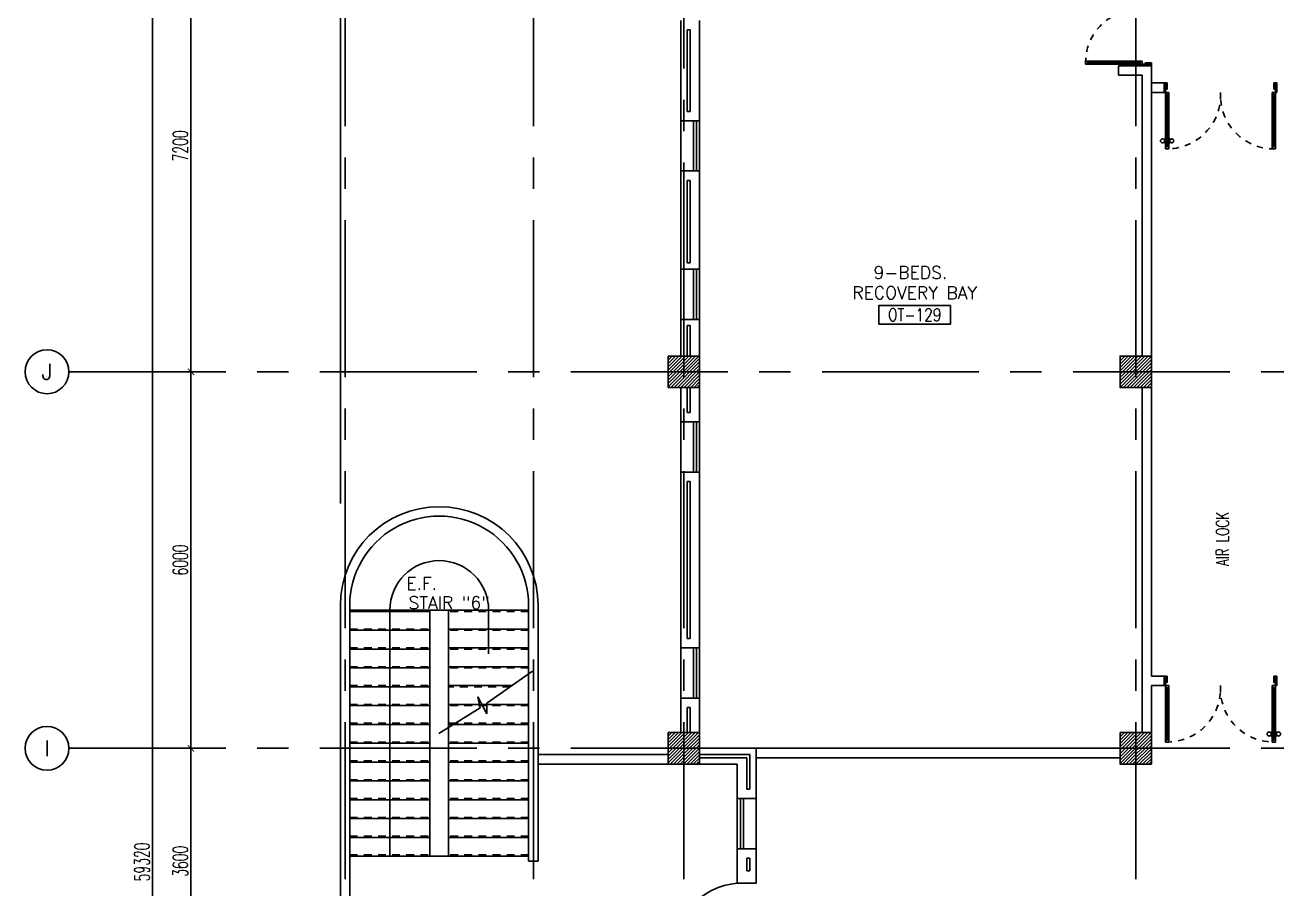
# Model space of a CAD drawing. Extents: x 0 to 92.2, y -1.4 to 78.1.
# Drawn here: x -0.01 to 19.94, y 34.45 to 48.22 of the extents above; entities that cross this region are included whole.
import ezdxf
from ezdxf.enums import TextEntityAlignment as Align

# ---------------------------------------------------------------- set-up
doc = ezdxf.new("R2010")
doc.units = 0
doc.header["$MEASUREMENT"] = 0
doc.header["$PDMODE"] = 34
for name, pattern in [('CENTERX2', [4, 2.5, -0.5, 0.5, -0.5]), ('HIDDEN', [0.375, 0.25, -0.125]), ('HIDDEN2', [0.1875, 0.125, -0.0625])]:
    doc.linetypes.add(name, pattern=pattern)
doc.layers.get('0').update_dxf_attribs({"color": 11, "linetype": 'CONTINUOUS'})
doc.layers.get('DEFPOINTS').update_dxf_attribs({"color": 11, "linetype": 'CONTINUOUS'})
for name, color, linetype in [('AX-CR', 11, 'CONTINUOUS'), ('AX-DIM', 11, 'CONTINUOUS'), ('AX-TXT', 11, 'CONTINUOUS'), ('AXES', 11, 'CENTERX2'), ('COL', 11, 'CONTINUOUS'), ('DOOR', 11, 'CONTINUOUS'), ('HAT', 11, 'CONTINUOUS'), ('INSUL', 11, 'CONTINUOUS'), ('RM-BOX', 11, 'CONTINUOUS'), ('RM-NAME', 11, 'CONTINUOUS'), ('RM-NO', 11, 'CONTINUOUS'), ('ROOF', 11, 'CONTINUOUS'), ('SHAFT', 11, 'CONTINUOUS'), ('STR', 11, 'CONTINUOUS'), ('WALL', 11, 'CONTINUOUS'), ('WIN', 11, 'CONTINUOUS')]:
    doc.layers.add(name, color=color, linetype=linetype)
doc.styles.add('ROMANS', font='ROMANS.shx', dxfattribs={"width": 0.6})
doc.dimstyles.new('STANDARD_IN', dxfattribs={"dimtxt": 0.24, "dimasz": 0.1, "dimexe": 0.07, "dimexo": 0.05, "dimgap": 0.05, "dimtad": 1, "dimdec": 0, "dimlfac": 1000, "dimzin": 0, "dimtxsty": 'ROMANS', "dimblk": 'ARCHTICK', "dimcen": 0.05, "dimdle": 0.05, "dimclrd": 7, "dimclre": 7, "dimclrt": 2, "dimazin": 3, "dimtfac": 1, "dimtdec": 0, "dimtmove": 0, "dimatfit": 3, "dimtolj": 1, "dimtzin": 0})

# ---------------------------------------------------------------- blocks, each defined once
blk = doc.blocks.new('*X66')
at = {"color": 0}
for p, q in [((31339, 149497), (31832, 149990)), ((31339, 149550), (31779, 149990)), ((31339, 149603), (31726, 149990)), ((31339, 149656), (31673, 149990)), ((31339, 149709), (31620, 149990)), ((31339, 149762), (31567, 149990)), ((31339, 149815), (31514, 149990)), ((31339, 149868), (31461, 149990)), ((31339, 149921), (31408, 149990)), ((31339, 149974), (31355, 149990)), ((31385, 149490), (31839, 149944)), ((31438, 149490), (31839, 149891)), ((31491, 149490), (31839, 149838)), ((31544, 149490), (31839, 149785)), ((31597, 149490), (31839, 149732)), ((31650, 149490), (31839, 149679)), ((31703, 149490), (31839, 149626)), ((31756, 149490), (31839, 149573)), ((31809, 149490), (31839, 149519))]:
    blk.add_line(p, q, dxfattribs=at)
blk = doc.blocks.new('*X65')
at = {"color": 0}
for p, q in [((24139, 149509), (24620, 149990)), ((24139, 149562), (24567, 149990)), ((24139, 149615), (24514, 149990)), ((24139, 149668), (24461, 149990)), ((24139, 149721), (24408, 149990)), ((24139, 149774), (24355, 149990)), ((24139, 149827), (24302, 149990)), ((24139, 149880), (24248, 149990)), ((24139, 149934), (24195, 149990)), ((24139, 149987), (24142, 149990)), ((24173, 149490), (24639, 149956)), ((24226, 149490), (24639, 149903)), ((24279, 149490), (24639, 149850)), ((24332, 149490), (24639, 149797)), ((24385, 149490), (24639, 149744)), ((24438, 149490), (24639, 149691)), ((24491, 149490), (24639, 149638)), ((24544, 149490), (24639, 149585)), ((24597, 149490), (24639, 149532))]:
    blk.add_line(p, q, dxfattribs=at)
blk = doc.blocks.new('*X62')
at = {"color": 0}
for p, q in [((31339, 155543), (31786, 155990)), ((31339, 155596), (31733, 155990)), ((31339, 155649), (31680, 155990)), ((31339, 155702), (31627, 155990)), ((31339, 155755), (31574, 155990)), ((31339, 155808), (31521, 155990)), ((31339, 155861), (31468, 155990)), ((31339, 155914), (31415, 155990)), ((31339, 155967), (31362, 155990)), ((31339, 155489), (31839, 155989)), ((31392, 155490), (31839, 155936)), ((31446, 155490), (31839, 155883)), ((31499, 155490), (31839, 155830)), ((31552, 155490), (31839, 155777)), ((31605, 155490), (31839, 155724)), ((31658, 155490), (31839, 155671)), ((31711, 155490), (31839, 155618)), ((31764, 155490), (31839, 155565)), ((31817, 155490), (31839, 155512))]:
    blk.add_line(p, q, dxfattribs=at)
blk = doc.blocks.new('*X61')
at = {"color": 0}
for p, q in [((24139, 155502), (24627, 155990)), ((24139, 155555), (24574, 155990)), ((24139, 155608), (24521, 155990)), ((24139, 155661), (24468, 155990)), ((24139, 155714), (24415, 155990)), ((24139, 155767), (24362, 155990)), ((24139, 155820), (24309, 155990)), ((24139, 155873), (24256, 155990)), ((24139, 155926), (24203, 155990)), ((24139, 155979), (24150, 155990)), ((24180, 155490), (24639, 155949)), ((24233, 155490), (24639, 155896)), ((24286, 155490), (24639, 155843)), ((24339, 155490), (24639, 155790)), ((24392, 155490), (24639, 155737)), ((24445, 155490), (24639, 155684)), ((24498, 155490), (24639, 155631)), ((24551, 155490), (24639, 155578)), ((24604, 155490), (24639, 155525))]:
    blk.add_line(p, q, dxfattribs=at)
blk = doc.blocks.new('RM1')
at = {"layer": 'RM-BOX'}
blk.add_lwpolyline([(570, -200), (-570, -200), (-570, -500), (570, -500)], close=True, dxfattribs=at)
at = {"layer": 'RM-NAME', "style": 'ROMANS'}
blk.add_attdef('ROOMNAME1', text='', height=200, dxfattribs=at).set_placement((0, 324), align=Align.MIDDLE)
blk = doc.blocks.new('AXL')
at = {"layer": 'AX-CR'}
blk.add_circle((-350, 0), 350, dxfattribs=at)
blk = doc.blocks.new('_ARCHTICK')
at = {"color": 0, "linetype": 'BYBLOCK', "const_width": 0.15}
blk.add_lwpolyline([(-0.5, -0.5), (0.5, 0.5)], dxfattribs=at)
blk = doc.blocks.new('*D167')
at = {"layer": 'AX-DIM', "color": 7, "ltscale": 0.3}
for p, q in [((10.147, 64.541), (1.956, 64.541)), ((2.026, 5.171), (2.026, 64.591)), ((10.826, 5.221), (1.956, 5.221))]:
    blk.add_line(p, q, dxfattribs=at)
at = {"layer": 'DEFPOINTS', "color": 0, "ltscale": 0.3}
for p in [(2.026, 64.541), (10.197, 64.541), (10.876, 5.221)]:
    blk.add_point(p, dxfattribs=at)
at = {"layer": 'AX-DIM', "color": 7, "ltscale": 0.3, "xscale": 0.1, "yscale": 0.1, "zscale": 0.1}
for p, rotation in [((2.026, 64.541), 90), ((2.026, 5.221), 270)]:
    blk.add_blockref('_ARCHTICK', p, dxfattribs=dict(at, rotation=rotation))
at = {"layer": 'AX-DIM', "color": 2, "ltscale": 0.3, "insert": (1.856, 34.881), "char_height": 0.24, "attachment_point": 5, "rotation": 90, "style": 'ROMANS'}
blk.add_mtext('\\A1;59320', dxfattribs=at)
blk = doc.blocks.new('*D162')
at = {"layer": 'AX-DIM', "color": 7, "ltscale": 0.3}
for p, q in [((2.987, 49.891), (2.567, 49.891)), ((2.637, 42.641), (2.637, 49.941)), ((2.987, 42.691), (2.567, 42.691))]:
    blk.add_line(p, q, dxfattribs=at)
at = {"layer": 'DEFPOINTS', "color": 0, "ltscale": 0.3}
for p in [(2.637, 49.891), (3.037, 49.891), (3.037, 42.691)]:
    blk.add_point(p, dxfattribs=at)
at = {"layer": 'AX-DIM', "color": 7, "ltscale": 0.3, "xscale": 0.1, "yscale": 0.1, "zscale": 0.1}
for p, rotation in [((2.637, 49.891), 90), ((2.637, 42.691), 270)]:
    blk.add_blockref('_ARCHTICK', p, dxfattribs=dict(at, rotation=rotation))
at = {"layer": 'AX-DIM', "color": 2, "ltscale": 0.3, "insert": (2.467, 46.291), "char_height": 0.24, "attachment_point": 5, "rotation": 90, "style": 'ROMANS'}
blk.add_mtext('\\A1;7200', dxfattribs=at)
blk = doc.blocks.new('*D161')
at = {"layer": 'AX-DIM', "color": 7, "ltscale": 0.3}
for p, q in [((2.637, 36.641), (2.637, 42.741)), ((2.987, 42.691), (2.567, 42.691)), ((2.987, 36.691), (2.567, 36.691))]:
    blk.add_line(p, q, dxfattribs=at)
at = {"layer": 'DEFPOINTS', "color": 0, "ltscale": 0.3}
for p in [(2.637, 42.691), (3.037, 42.691), (3.037, 36.691)]:
    blk.add_point(p, dxfattribs=at)
at = {"layer": 'AX-DIM', "color": 7, "ltscale": 0.3, "xscale": 0.1, "yscale": 0.1, "zscale": 0.1}
for p, rotation in [((2.637, 42.691), 90), ((2.637, 36.691), 270)]:
    blk.add_blockref('_ARCHTICK', p, dxfattribs=dict(at, rotation=rotation))
at = {"layer": 'AX-DIM', "color": 2, "ltscale": 0.3, "insert": (2.467, 39.691), "char_height": 0.24, "attachment_point": 5, "rotation": 90, "style": 'ROMANS'}
blk.add_mtext('\\A1;6000', dxfattribs=at)
blk = doc.blocks.new('*D160')
at = {"layer": 'AX-DIM', "color": 7, "ltscale": 0.3}
for p, q in [((2.637, 33.041), (2.637, 36.741)), ((2.987, 36.691), (2.567, 36.691)), ((2.987, 33.091), (2.567, 33.091))]:
    blk.add_line(p, q, dxfattribs=at)
at = {"layer": 'DEFPOINTS', "color": 0, "ltscale": 0.3}
for p in [(2.637, 36.691), (3.037, 36.691), (3.037, 33.091)]:
    blk.add_point(p, dxfattribs=at)
at = {"layer": 'AX-DIM', "color": 7, "ltscale": 0.3, "xscale": 0.1, "yscale": 0.1, "zscale": 0.1}
for p, rotation in [((2.637, 36.691), 90), ((2.637, 33.091), 270)]:
    blk.add_blockref('_ARCHTICK', p, dxfattribs=dict(at, rotation=rotation))
at = {"layer": 'AX-DIM', "color": 2, "ltscale": 0.3, "insert": (2.467, 34.891), "char_height": 0.24, "attachment_point": 5, "rotation": 90, "style": 'ROMANS'}
blk.add_mtext('\\A1;3600', dxfattribs=at)
blk = doc.blocks.new('COL50')
at = {"layer": 'COL'}
blk.add_lwpolyline([(-250, 250), (-250, -250), (250, -250), (250, 250)], close=True, dxfattribs=at)
blk = doc.blocks.new('*D151')
at = {"layer": 'AX-DIM', "color": 7, "ltscale": 0.3}
for p, q in [((4.968, 76.72), (10.293, 76.72)), ((5.018, 40.591), (5.018, 76.79)), ((10.243, 64.591), (10.243, 76.79))]:
    blk.add_line(p, q, dxfattribs=at)
at = {"layer": 'DEFPOINTS', "color": 0, "ltscale": 0.3}
for p in [(10.243, 76.72), (10.243, 64.541), (5.018, 40.541)]:
    blk.add_point(p, dxfattribs=at)
at = {"layer": 'AX-DIM', "color": 7, "ltscale": 0.3, "xscale": 0.1, "yscale": 0.1, "zscale": 0.1, "rotation": 180}
blk.add_blockref('_ARCHTICK', (5.018, 76.72), dxfattribs=at)
at = {"layer": 'AX-DIM', "color": 7, "ltscale": 0.3, "xscale": 0.1, "yscale": 0.1, "zscale": 0.1}
blk.add_blockref('_ARCHTICK', (10.243, 76.72), dxfattribs=at)
at = {"layer": 'AX-DIM', "color": 2, "ltscale": 0.3, "insert": (7.63, 76.89), "char_height": 0.24, "attachment_point": 5, "style": 'ROMANS'}
blk.add_mtext('\\A1;5225', dxfattribs=at)
blk = doc.blocks.new('A$C272A55A0')
at = {"layer": 'DOOR', "color": 0, "linetype": 'BYBLOCK'}
for p, q in [((0, 900), (0, 1050)), ((50, 1050), (0, 1050)), ((50, 950), (50, 1050)), ((1750, 950), (1750, 1050)), ((1750, 1050), (1800, 1050)), ((1800, 1050), (1800, 900)), ((0, 900), (25, 900)), ((25, 950), (50, 950)), ((25, 900), (25, 950)), ((75, 900), (25, 900)), ((25, 850), (25, 900)), ((42, 850), (25, 850)), ((58, 870), (42, 870)), ((42, 870), (42, 850)), ((58, 850), (58, 870)), ((75, 850), (58, 850)), ((75, 900), (75, 850)), ((1725, 900), (1775, 900)), ((1725, 900), (1725, 850)), ((1725, 850), (1742, 850)), ((1742, 870), (1758, 870)), ((1742, 850), (1742, 870)), ((1775, 950), (1750, 950)), ((1758, 870), (1758, 850)), ((1758, 850), (1775, 850)), ((1775, 900), (1775, 950)), ((1800, 900), (1775, 900)), ((1775, 850), (1775, 900)), ((25, 50), (42, 50)), ((25, 50), (25, 0)), ((25, 0), (75, 0)), ((75, 0), (25, 0)), ((42, 50), (42, 30)), ((42, 30), (58, 30)), ((58, 50), (75, 50)), ((58, 50), (58, 30)), ((75, 50), (75, 0)), ((1718, 160), (1709, 160)), ((1709, 95), (1709, 160)), ((1718, 95), (1709, 95)), ((1725, 173), (1718, 173)), ((1718, 173), (1718, 83)), ((1718, 95), (1718, 160)), ((1725, 83), (1718, 83)), ((1742, 50), (1725, 50)), ((1725, 50), (1725, 0)), ((1775, 0), (1725, 0)), ((1725, 0), (1775, 0)), ((1742, 50), (1742, 30)), ((1758, 30), (1742, 30)), ((1775, 50), (1758, 50)), ((1758, 50), (1758, 30)), ((1775, 173), (1782, 173)), ((1775, 83), (1782, 83)), ((1775, 50), (1775, 0)), ((1782, 173), (1782, 83)), ((1782, 160), (1791, 160)), ((1782, 95), (1782, 160)), ((1782, 95), (1791, 95)), ((1791, 95), (1791, 160))]:
    blk.add_line(p, q, dxfattribs=at)
at = {"layer": 'DOOR', "color": 9, "linetype": 'BYBLOCK'}
for p, q in [((50, 1050), (0, 1010)), ((50, 1050), (0, 937)), ((50, 1050), (37, 950)), ((1750, 1050), (1800, 1010)), ((1750, 1050), (1800, 937)), ((1750, 1050), (1763, 950))]:
    blk.add_line(p, q, dxfattribs=at)
at = {"layer": 'DOOR', "linetype": 'BYBLOCK'}
for p, q in [((25, 850), (25, 50)), ((42, 850), (42, 50)), ((58, 850), (58, 50)), ((75, 50), (75, 850)), ((1725, 50), (1725, 850)), ((1742, 850), (1742, 50)), ((1758, 850), (1758, 50)), ((1775, 850), (1775, 50))]:
    blk.add_line(p, q, dxfattribs=at)
at = {"layer": 'DOOR', "color": 0, "linetype": 'BYBLOCK'}
for centre in [(1676, 128), (1824, 128)]:
    blk.add_circle(centre, 32.4, dxfattribs=at)
at = {"layer": 'DOOR', "color": 9, "linetype": 'BYBLOCK'}
for centre, radius, start, end in [((50, 1050), 54.4, 203.2074, 270), ((50, 1050), 34.4, 180, 270), ((50, 1050), 14.4, 180, 270), ((1750, 1050), 14.4, 270, 0), ((1750, 1050), 34.4, 270, 0), ((1750, 1050), 54.4, 270, 336.7926), ((50, 1050), 74.4, 227.7764, 270), ((50, 1050), 94.4, 238.0182, 270), ((50, 1050), 114, 244.0838, 257.3774), ((50, 1050), 134, 248.1598, 259.28), ((50, 1050), 154, 251.1053, 256.2858), ((1750, 1050), 74.4, 270, 312.2236), ((1750, 1050), 94.4, 270, 301.9818), ((1750, 1050), 114, 282.6226, 295.9162), ((1750, 1050), 134, 280.72, 291.8402), ((1750, 1050), 154, 283.7142, 288.8947)]:
    blk.add_arc(centre, radius, start, end, dxfattribs=at)
at = {"layer": 'DOOR', "linetype": 'HIDDEN', "ltscale": 0.5}
for centre, start, end in [((50, 851), 268.3174, 3.2965), ((1750, 851), 176.7035, 271.6826)]:
    blk.add_arc(centre, 851, start, end, dxfattribs=at)
at = {"layer": 'WALL', "linetype": 'BYBLOCK'}
blk.add_line((1800, 900), (1800, 1050), dxfattribs=at)

msp = doc.modelspace()

# ---------------------------------------------------------------- linework, layer by layer
for p, q in [((6.4427, 38.8913), (6.4427, 34.9713)), ((6.7427, 38.8913), (6.4427, 38.8913)), ((6.7427, 38.8913), (6.7427, 34.9713)), ((7.3493, 37.4113), (8.0806, 37.9191)), ((7.2089, 37.5099), (7.3493, 37.241)), ((7.244, 37.3346), (7.2089, 37.5099)), ((6.5887, 36.9254), (7.244, 37.3346)), ((7.3493, 37.241), (7.3493, 37.4113)), ((6.8545, 37.0913), (6.7427, 37.0913)), ((6.8224, 37.0713), (6.7427, 37.0713)), ((6.4427, 34.9713), (6.7427, 34.9713))]:
    msp.add_line(p, q)
at = {"layer": 'AXES'}
for p, q in [((5.0927, -1.3931), (5.0927, 77.4195)), ((8.0927, -1.3931), (8.0927, 77.4195)), ((10.4927, 43.5261), (10.4927, 77.4195)), ((17.6927, -1.3931), (17.6927, 77.4195)), ((10.4927, -1.3931), (10.4927, 43.5261)), ((0.6927, 42.6911), (68.7327, 42.6911)), ((0.6927, 36.6911), (68.7327, 36.6911))]:
    msp.add_line(p, q, dxfattribs=at)
at = {"layer": 'COL'}
msp.add_lwpolyline([(17.4427, 42.9411), (17.4427, 42.4411), (17.9427, 42.4411), (17.9427, 42.9411)], close=True, dxfattribs=at)
at = {"layer": 'DOOR'}
msp.add_lwpolyline([(10.3427, 33.4412), (10.3427, 33.4912), (11.3427, 33.4911), (11.3427, 33.4411), (10.3427, 33.4412, -0.394043), (11.3427, 34.5411, -0.4142136)], format="xyb", dxfattribs=at)
at = {"layer": 'INSUL'}
for p, q in [((10.5427, 48.1411), (10.5427, 46.8411)), ((10.5427, 48.1411), (10.5927, 48.1411)), ((10.5927, 48.1411), (10.5927, 46.8411)), ((10.5427, 46.8411), (10.5927, 46.8411)), ((10.5427, 45.7411), (10.5927, 45.7411)), ((10.5427, 44.4261), (10.5427, 45.7411)), ((10.5927, 44.4261), (10.5927, 45.7411)), ((10.5427, 44.4261), (10.5927, 44.4261)), ((10.5427, 42.9411), (10.5427, 43.4261)), ((10.5427, 43.4261), (10.5927, 43.4261)), ((10.5927, 42.9411), (10.5927, 43.4261)), ((10.5427, 42.4411), (10.5427, 42.0411)), ((10.5927, 42.4411), (10.5927, 42.0411)), ((10.5427, 42.0411), (10.5927, 42.0411)), ((10.5427, 40.9411), (10.5927, 40.9411)), ((10.5427, 38.4411), (10.5427, 40.9411)), ((10.5927, 38.4411), (10.5927, 40.9411)), ((10.5427, 38.4411), (10.5927, 38.4411)), ((10.5427, 36.9411), (10.5427, 37.3411)), ((10.5427, 37.3411), (10.5927, 37.3411)), ((10.5927, 36.9411), (10.5927, 37.3411)), ((10.7427, 36.5911), (11.5427, 36.5911)), ((10.7427, 36.5411), (11.4927, 36.5411)), ((11.4927, 36.5411), (11.4927, 36.0411)), ((11.5427, 36.5911), (11.5427, 36.0411)), ((11.5427, 36.0411), (11.4927, 36.0411)), ((11.5427, 34.9411), (11.4927, 34.9411)), ((11.4927, 34.7411), (11.4927, 34.9411)), ((11.5427, 34.7411), (11.5427, 34.9411)), ((11.5427, 34.7411), (11.4927, 34.7411))]:
    msp.add_line(p, q, dxfattribs=at)
at = {"layer": 'ROOF'}
for p, q in [((8.1677, 36.5911), (10.2427, 36.5911)), ((8.1677, 36.4411), (10.2427, 36.4411))]:
    msp.add_line(p, q, dxfattribs=at)
at = {"layer": 'STR'}
for p, q in [((5.1677, 38.8913), (6.4427, 38.8913)), ((5.1677, 38.8713), (6.4427, 38.8713)), ((5.8052, 34.9713), (5.8052, 38.8938)), ((8.0177, 38.8913), (6.7427, 38.8913)), ((7.3802, 38.1982), (7.3802, 38.8938)), ((5.1677, 38.5713), (6.4427, 38.5713)), ((8.0177, 38.5913), (6.7427, 38.5913)), ((5.1677, 38.2713), (6.4427, 38.2713)), ((8.0177, 38.2913), (6.7427, 38.2913)), ((5.1677, 37.9713), (6.4427, 37.9713)), ((8.0177, 37.9913), (6.7427, 37.9913)), ((5.1677, 37.6713), (6.4427, 37.6713)), ((7.7526, 37.6913), (6.7427, 37.6913)), ((5.1677, 37.3713), (6.4427, 37.3713)), ((8.0177, 37.3913), (6.7427, 37.3913)), ((5.1677, 37.0713), (6.4427, 37.0713)), ((6.8545, 37.0913), (6.7427, 37.0913)), ((6.8224, 37.0713), (6.7427, 37.0713)), ((8.0177, 37.0713), (6.7427, 37.0713)), ((5.1677, 36.7713), (6.4427, 36.7713)), ((8.0177, 36.7713), (6.7427, 36.7713)), ((5.1677, 36.4713), (6.4427, 36.4713)), ((8.0177, 36.4713), (6.7427, 36.4713)), ((5.1677, 36.1713), (6.4427, 36.1713)), ((8.0177, 36.1713), (6.7427, 36.1713)), ((5.1677, 35.8713), (6.4427, 35.8713)), ((8.0177, 35.8713), (6.7427, 35.8713)), ((5.1677, 35.5713), (6.4427, 35.5713)), ((8.0177, 35.5713), (6.7427, 35.5713)), ((5.1677, 35.2713), (6.4427, 35.2713)), ((8.0177, 35.2713), (6.7427, 35.2713)), ((5.1677, 34.9713), (6.4427, 34.9713)), ((8.0177, 34.9713), (6.7427, 34.9713))]:
    msp.add_line(p, q, dxfattribs=at)
at = {"layer": 'STR', "linetype": 'HIDDEN2'}
for p, q in [((5.1677, 38.8913), (6.4427, 38.8913)), ((5.1677, 38.8713), (6.4427, 38.8713)), ((8.0177, 38.8713), (6.7427, 38.8713)), ((5.1677, 38.5913), (6.4427, 38.5913)), ((8.0177, 38.5713), (6.7427, 38.5713)), ((5.1677, 38.2913), (6.4427, 38.2913)), ((8.0177, 38.2713), (6.7427, 38.2713)), ((5.1677, 37.9913), (6.4427, 37.9913)), ((8.0177, 37.9713), (6.7427, 37.9713)), ((5.1677, 37.6913), (6.4427, 37.6913)), ((7.7238, 37.6713), (6.7427, 37.6713)), ((5.1677, 37.3913), (6.4427, 37.3913)), ((8.0177, 37.3713), (6.7427, 37.3713)), ((5.1677, 37.0913), (6.4427, 37.0913)), ((8.0177, 37.0913), (6.7427, 37.0913)), ((5.1677, 36.7913), (6.4427, 36.7913)), ((8.0177, 36.7913), (6.7427, 36.7913)), ((5.1677, 36.4913), (6.4427, 36.4913)), ((8.0177, 36.4913), (6.7427, 36.4913)), ((5.1677, 36.1913), (6.4427, 36.1913)), ((8.0177, 36.1913), (6.7427, 36.1913)), ((5.1677, 35.8913), (6.4427, 35.8913)), ((8.0177, 35.8913), (6.7427, 35.8913)), ((5.1677, 35.5913), (6.4427, 35.5913)), ((8.0177, 35.5913), (6.7427, 35.5913)), ((5.1677, 35.2913), (6.4427, 35.2913)), ((8.0177, 35.2913), (6.7427, 35.2913)), ((5.1677, 34.9913), (6.4427, 34.9913)), ((8.0177, 34.9913), (6.7427, 34.9913))]:
    msp.add_line(p, q, dxfattribs=at)
at = {"layer": 'STR'}
msp.add_arc((6.5927, 38.8938), 0.7875, 0, 180, dxfattribs=at)
at = {"layer": 'WALL'}
for p, q in [((10.4427, 48.2911), (10.4427, 46.6911)), ((10.7427, 48.2911), (10.7427, 46.6911)), ((17.9427, 47.5661), (17.4177, 47.5661)), ((17.4177, 47.4161), (17.4177, 47.5661)), ((17.9427, 47.5661), (17.9427, 42.9411)), ((17.7927, 47.4161), (17.4177, 47.4161)), ((17.7927, 47.4161), (17.7927, 42.9411)), ((17.9427, 47.2931), (18.1427, 47.2931)), ((18.1427, 47.2931), (18.1427, 47.1431)), ((17.9427, 47.1431), (18.1427, 47.1431)), ((10.4427, 46.6911), (10.7427, 46.6911)), ((10.4427, 45.8911), (10.7427, 45.8911)), ((10.4427, 44.3261), (10.4427, 45.8911)), ((10.7427, 44.3261), (10.7427, 45.8911)), ((10.4427, 44.3261), (10.7427, 44.3261)), ((10.4427, 44.3261), (10.7427, 44.3261)), ((10.4427, 42.9411), (10.4427, 43.5261)), ((10.4427, 43.5261), (10.7427, 43.5261)), ((10.4427, 43.5261), (10.7427, 43.5261)), ((10.7427, 42.9411), (10.7427, 43.5261)), ((10.4427, 42.4411), (10.4427, 41.8911)), ((10.7427, 42.4411), (10.7427, 41.8911)), ((17.7927, 42.4411), (17.7927, 36.9411)), ((10.4427, 41.8911), (10.7427, 41.8911)), ((10.4427, 41.0911), (10.7427, 41.0911)), ((10.4427, 38.2911), (10.4427, 41.0911)), ((10.7427, 38.2911), (10.7427, 41.0911)), ((5.0177, 38.9667), (5.0177, 33.1911)), ((5.1677, 38.9667), (5.1677, 33.3411)), ((8.0177, 38.9667), (8.0177, 34.8911)), ((8.1677, 38.9667), (8.1677, 34.8911)), ((10.4427, 38.2911), (10.7427, 38.2911)), ((17.9427, 37.8412), (18.1427, 37.8412)), ((17.9427, 37.6912), (18.1427, 37.6912)), ((10.4427, 36.9411), (10.4427, 37.4911)), ((10.4427, 37.4911), (10.7427, 37.4911)), ((10.7427, 36.9411), (10.7427, 37.4911)), ((10.7427, 36.6911), (17.4427, 36.6911)), ((11.6427, 36.6911), (11.6427, 35.8911)), ((11.6427, 36.5411), (17.4427, 36.5411)), ((10.7427, 36.4411), (11.3427, 36.4411)), ((11.3427, 36.4411), (11.3427, 35.8911)), ((11.6427, 35.8911), (11.3427, 35.8911)), ((11.6427, 35.0911), (11.3427, 35.0911)), ((11.3427, 35.0911), (11.3427, 34.5411)), ((11.6427, 35.0911), (11.6427, 34.5411)), ((11.3427, 34.5411), (11.6427, 34.5411))]:
    msp.add_line(p, q, dxfattribs=at)
at = {"layer": 'WALL', "linetype": 'BYBLOCK'}
for p, q in [((17.9427, 37.8412), (17.9427, 42.4411)), ((18.1427, 37.8412), (18.1427, 37.6912)), ((17.9427, 36.9411), (17.9427, 37.6912))]:
    msp.add_line(p, q, dxfattribs=at)
at = {"layer": 'WALL', "linetype": 'BYBLOCK', "ltscale": 0.3}
msp.add_line((8.1677, 34.8911), (8.0176, 34.8911), dxfattribs=at)
for points in [[(10.2427, 42.9411), (10.7427, 42.9411), (10.7427, 42.4411), (10.2427, 42.4411)], [(17.9427, 42.4411), (17.4427, 42.4411), (17.4427, 42.9411), (17.9427, 42.9411)], [(17.4427, 36.9411), (17.9427, 36.9411), (17.9427, 36.4411), (17.4427, 36.4411)]]:
    msp.add_lwpolyline(points, close=True, dxfattribs=at)
at = {"layer": 'WALL'}
msp.add_lwpolyline([(10.7427, 36.9411), (10.2427, 36.9411), (10.2427, 36.4411), (10.7427, 36.4411)], close=True, dxfattribs=at)
for radius, end in [(1.575, 180), (1.425, 180.00002)]:
    msp.add_arc((6.5927, 38.9667), radius, 0, end, dxfattribs=at)
at = {"layer": 'WIN'}
for p, q in [((10.4427, 45.8911), (10.4427, 46.6911)), ((10.6427, 45.8911), (10.6427, 46.6911)), ((10.6927, 45.8911), (10.6927, 46.6911)), ((10.7427, 45.8911), (10.7427, 46.6911)), ((10.4427, 43.5261), (10.4427, 44.3261)), ((10.6427, 43.5261), (10.6427, 44.3261)), ((10.6927, 43.5261), (10.6927, 44.3261)), ((10.7427, 43.5261), (10.7427, 44.3261)), ((10.4427, 41.0911), (10.4427, 41.8911)), ((10.6427, 41.0911), (10.6427, 41.8911)), ((10.6927, 41.0911), (10.6927, 41.8911)), ((10.7427, 41.0911), (10.7427, 41.8911)), ((10.4427, 37.4911), (10.4427, 38.2911)), ((10.6427, 37.4911), (10.6427, 38.2911)), ((10.6927, 37.4911), (10.6927, 38.2911)), ((10.7427, 37.4911), (10.7427, 38.2911)), ((11.3427, 35.8911), (11.3427, 35.0911)), ((11.3927, 35.8911), (11.3927, 35.0911)), ((11.4427, 35.8911), (11.4427, 35.0911)), ((11.6427, 35.8911), (11.6427, 35.0911))]:
    msp.add_line(p, q, dxfattribs=at)

# ---------------------------------------------------------------- block references
at = {"layer": 'AXES'}
ref = msp.add_blockref('AXL', (0.6927, 42.6911), dxfattribs=dict(at, xscale=0.001, yscale=0.001, zscale=0.001))
ref.add_attrib('AX', 'J', dxfattribs={"layer": 'AX-TXT', "height": 0.25, "style": 'ROMANS'}).set_placement((0.3427, 42.6911), align=Align.MIDDLE)
ref = msp.add_blockref('AXL', (0.6927, 36.6911), dxfattribs=dict(at, xscale=0.001, yscale=0.001, zscale=0.001))
ref.add_attrib('AX', 'I', dxfattribs={"layer": 'AX-TXT', "height": 0.25, "style": 'ROMANS'}).set_placement((0.3427, 36.6911), align=Align.MIDDLE)
at = {"layer": 'COL', "xscale": 0.001, "yscale": 0.001, "zscale": 0.001}
for p in [(10.4927, 42.6911), (10.4927, 36.6911), (17.6927, 36.6911)]:
    msp.add_blockref('COL50', p, dxfattribs=at)
at = {"layer": 'DOOR', "color": 0, "linetype": 'BYBLOCK', "xscale": -0.001, "yscale": 0.001, "zscale": 0.001, "rotation": 270}
msp.add_blockref('A$C272A55A0', (16.8923, 47.5661), dxfattribs=at)
at = {"layer": 'DOOR', "color": 0, "linetype": 'BYBLOCK', "yscale": 0.001, "zscale": 0.001}
for p, xscale in [((19.9427, 46.2428), -0.001), ((18.1427, 36.7908), 0.001)]:
    msp.add_blockref('A$C272A55A0', p, dxfattribs=dict(at, xscale=xscale))
at = {"layer": 'HAT', "xscale": 0.001, "yscale": 0.001, "zscale": 0.001}
for name in ['*X61', '*X62', '*X65', '*X66']:
    msp.add_blockref(name, (-13.8965, -113.0486), dxfattribs=at)
at = {"layer": 'RM-NAME'}
ref = msp.add_blockref('RM1', (14.1701, 43.9494), dxfattribs=dict(at, xscale=0.001, yscale=0.001, zscale=0.001))
ref.add_attrib('ROOMNO', 'OT-129', dxfattribs={"layer": 'RM-NO', "height": 0.2, "style": 'ROMANS', "width": 0.8}).set_placement((14.1701, 43.5994), align=Align.MIDDLE)
ref.add_attrib('ROOMNAME2', 'RECOVERY BAY', dxfattribs={"height": 0.2, "style": 'ROMANS'}).set_placement((14.1701, 43.9494), align=Align.MIDDLE)
ref.add_attrib('ROOMNAME1', '9-BEDS. ', dxfattribs={"height": 0.2, "style": 'ROMANS'}).set_placement((14.1701, 44.2732), align=Align.MIDDLE)

# ---------------------------------------------------------------- texts
at = {"layer": 'RM-NAME', "style": 'ROMANS'}
for s, p in [('E.F.', (6.3144, 39.3167)), ('STAIR "6"', (6.752, 39.0115))]:
    msp.add_text(s, height=0.2, dxfattribs=at).set_placement(p, align=Align.MIDDLE)
at = {"layer": 'SHAFT', "style": 'ROMANS', "width": 0.7}
msp.add_text('AIR LOCK', height=0.2, rotation=90, dxfattribs=at).set_placement((19.0756, 40.0291), align=Align.MIDDLE)

# ---------------------------------------------------------------- dimensions: what is measured, and where the dimension line sits
at = {"layer": 'AX-DIM'}
dim = msp.add_linear_dim(base=(10.2427, 76.7195), p1=(5.0177, 40.5411), p2=(10.2427, 64.5411), dimstyle='STANDARD_IN', dxfattribs=at)
dim.commit()
dim.dimension.update_dxf_attribs({"geometry": '*D151', "text_midpoint": (7.6302, 76.8895)})
for base, p1, p2, picture, middle in [((2.026, 64.5411), (10.876, 5.2211), (10.1975, 64.5411), '*D167', (1.856, 34.8811)), ((2.6375, 49.8911), (3.0375, 42.6911), (3.0375, 49.8911), '*D162', (2.4675, 46.2911)), ((2.6375, 42.6911), (3.0375, 36.6911), (3.0375, 42.6911), '*D161', (2.4675, 39.6911)), ((2.6375, 36.6911), (3.0375, 33.0911), (3.0375, 36.6911), '*D160', (2.4675, 34.8911))]:
    dim = msp.add_linear_dim(base=base, p1=p1, p2=p2, angle=90, dimstyle='STANDARD_IN', dxfattribs=at)
    dim.commit()
    dim.dimension.update_dxf_attribs({"geometry": picture, "text_midpoint": middle})

doc.saveas('drawing.dxf')
